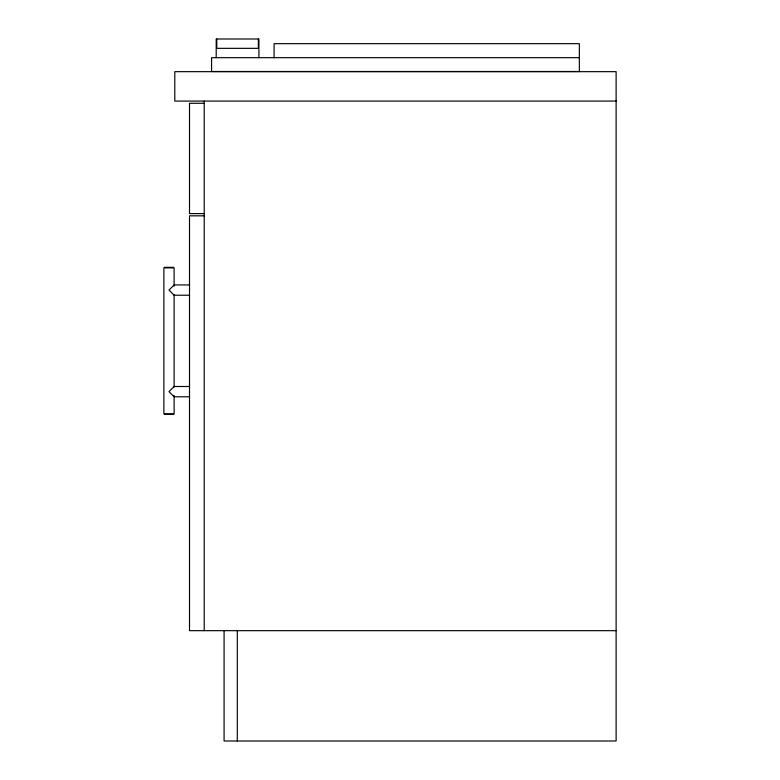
<?xml version="1.0" encoding="UTF-8"?>
<svg xmlns="http://www.w3.org/2000/svg" width="780" height="780" viewBox="0 0 780 780"><rect width="100%" height="100%" fill="white"/><g stroke="black" fill="none" stroke-linecap="round" stroke-linejoin="round"><path stroke-width="1.17" d="M579.345 57.681L211.575 57.681L211.575 71.497L579.345 71.497L579.345 43.67L274.092 43.67L274.092 57.681M616.122 101.078L174.798 101.078L174.798 71.662L616.122 71.662L616.122 741L224.075 741L224.075 630.669M204.224 103.282L189.511 103.282L189.511 213.613L204.224 213.613M204.224 215.826L189.511 215.826L189.511 630.669L616.122 630.669M164.463 267.316L173.55 267.316M189.511 284.934L174.125 284.934L169.006 290.082L174.125 295.23L189.511 295.23M189.511 386.5L174.125 386.5L169.006 391.648L174.125 396.796L189.511 396.796M164.463 414.424L173.55 414.424M258.921 57.681L258.921 39L216.206 39L216.206 57.681M258.356 39L258.356 48.34L216.781 48.34L216.781 39M237.315 630.669L237.315 741M204.224 101.078L204.224 630.669M174.125 286.143L174.125 267.891L163.878 267.891L163.878 413.839L174.125 413.839L174.125 395.596M174.125 294.655L174.125 387.085"/></g></svg>
